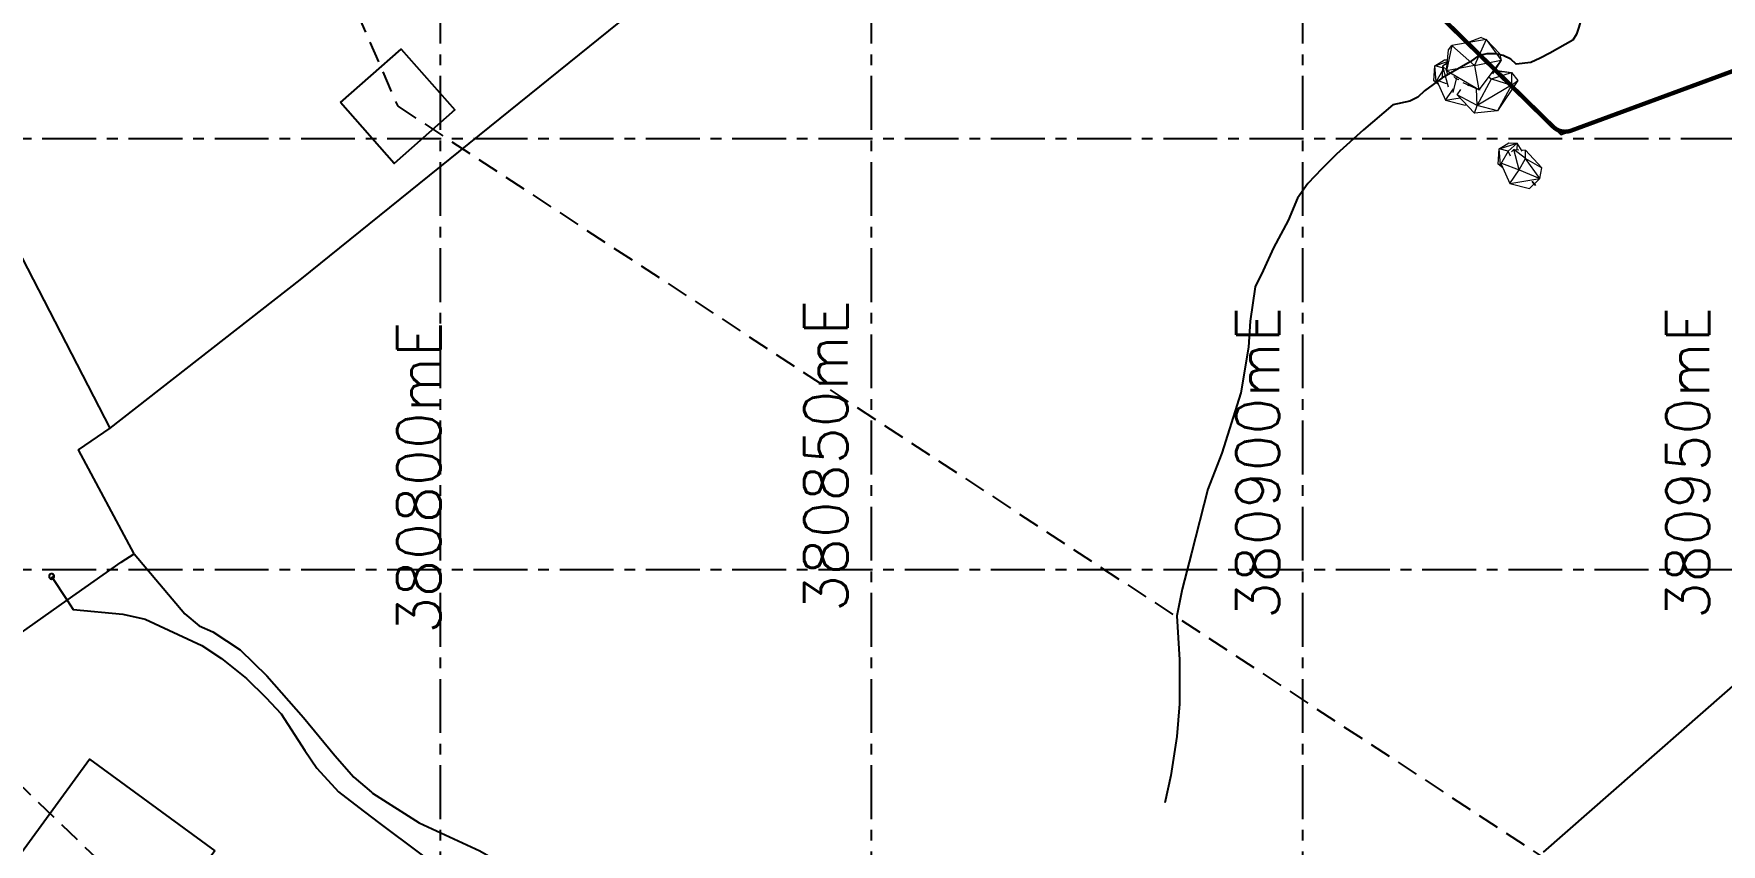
# Model space of a CAD drawing. Extents: x 380524 to 381571, y 430951 to 432014.
# Drawn here: x 380752.9 to 380948.5, y 431218.1 to 431312.2 of the extents above; entities that cross this region are included whole.
import ezdxf

# ---------------------------------------------------------------- set-up
doc = ezdxf.new("R2010")
doc.units = 0
doc.header["$LTSCALE"] = 5
doc.header["$MEASUREMENT"] = 0
doc.linetypes.add('CENTER', pattern=[2, 1.25, -0.25, 0.25, -0.25])
doc.linetypes.add('DASHED', pattern=[0.75, 0.5, -0.25])
doc.layers.get('0').update_dxf_attribs({"linetype": 'CONTINUOUS'})
for name, color, linetype in [('DRGTEXT', 4, 'CONTINUOUS'), ('G8010030', 8, 'CONTINUOUS'), ('G8010032', 8, 'DASHED'), ('G8010057', 8, 'CONTINUOUS'), ('G8010059', 4, 'CONTINUOUS'), ('G8010572', 8, 'CENTER'), ('permit boundary', 80, 'CONTINUOUS')]:
    doc.layers.add(name, color=color, linetype=linetype)
doc.styles.add('ROMANS', font='ROMANS.SHX')

# ---------------------------------------------------------------- blocks, each defined once
blk = doc.blocks.new('POINT')
blk.add_lwpolyline([(0.004128, 2.318056, 1), (0.004128, -2.301944, 1), (0.004128, 2.318056)], format="xyb")

msp = doc.modelspace()

# ---------------------------------------------------------------- linework, layer by layer
at = {"color": 7, "linetype": 'Continuous', "lineweight": 15}
for p, q in [((380917.3, 431310.8), (380916.66, 431307.86)), ((380916.91, 431310.29), (380917.3, 431310.8)), ((380921.25, 431311.51), (380917.3, 431310.8)), ((380917.3, 431310.8), (380919.9, 431308.46)), ((380920.67, 431311.71), (380919.16, 431311.14)), ((380921.25, 431311.51), (380919.9, 431308.46)), ((380920.67, 431311.71), (380921.25, 431311.51)), ((380921.25, 431311.51), (380923.01, 431309.08)), ((380922.81, 431309.85), (380921.25, 431311.51)), ((380915.31, 431308.45), (380916.44, 431309.15)), ((380915.31, 431308.45), (380916.77, 431308.93)), ((380916.75, 431308.74), (380916.19, 431308.39)), ((380916.44, 431309.15), (380916.79, 431309.14)), ((380916.66, 431307.86), (380916.91, 431310.29)), ((380919.9, 431308.46), (380923.01, 431309.08)), ((380923.01, 431309.08), (380920.41, 431305.66)), ((380923.01, 431309.08), (380922, 431307.51)), ((380922.81, 431309.85), (380923.01, 431309.08)), ((380915.21, 431306.68), (380915.31, 431308.45)), ((380916.19, 431308.22), (380915.31, 431308.45)), ((380915.48, 431306.62), (380915.31, 431308.45)), ((380916.19, 431307.89), (380915.48, 431306.62)), ((380915.59, 431306.79), (380916.63, 431306.4)), ((380916.19, 431308.39), (380916.18, 431307.05)), ((380916.75, 431308.7), (380916.19, 431308.39)), ((380916.19, 431308.39), (380916.67, 431307.96)), ((380916.19, 431308.39), (380916.85, 431306.02)), ((380919.9, 431308.46), (380916.66, 431307.86)), ((380920.41, 431305.66), (380916.66, 431307.86)), ((380916.66, 431307.86), (380916.76, 431307.5)), ((380917.8, 431306.94), (380917.41, 431305.34)), ((380917.51, 431307.2), (380917.8, 431306.94)), ((380917.84, 431307.04), (380917.8, 431306.94)), ((380917.8, 431306.94), (380917.91, 431306.99)), ((380917.8, 431306.94), (380918.1, 431306.86)), ((380919.9, 431308.46), (380920.41, 431305.66)), ((380920.23, 431303.82), (380921.87, 431306.92)), ((380921.58, 431307.11), (380921.87, 431306.92)), ((380921.87, 431306.92), (380924.2, 431307.65)), ((380921.87, 431306.92), (380924.21, 431306.19)), ((380922.23, 431307.87), (380924.2, 431307.65)), ((380922.28, 431307.95), (380924.2, 431307.65)), ((380924.2, 431307.65), (380924.21, 431306.19)), ((380924.2, 431307.65), (380924.92, 431306.72)), ((380915.48, 431306.62), (380915.21, 431306.68)), ((380915.73, 431306.28), (380915.21, 431306.68)), ((380915.59, 431306.6), (380915.48, 431306.62)), ((380915.48, 431306.62), (380915.65, 431306.47)), ((380915.55, 431306.69), (380916.57, 431304.44)), ((380916.57, 431304.44), (380917.46, 431305.75)), ((380917.92, 431305.08), (380918.34, 431305.68)), ((380920.23, 431303.82), (380917.92, 431305.08)), ((380919.91, 431302.96), (380917.92, 431305.08)), ((380920.41, 431305.66), (380918.61, 431306.47)), ((380919.16, 431306.13), (380919.23, 431306.19)), ((380920.23, 431303.82), (380920.14, 431305.78)), ((380924.21, 431306.19), (380920.23, 431303.82)), ((380920.41, 431305.66), (380920.56, 431305.7)), ((380924.92, 431306.72), (380922.59, 431303.2)), ((380924.21, 431306.19), (380922.59, 431303.2)), ((380924.21, 431306.19), (380924.92, 431306.72)), ((380916.57, 431304.44), (380918.26, 431304.73)), ((380916.57, 431304.44), (380918.84, 431303.88)), ((380918.84, 431303.88), (380918.95, 431303.98)), ((380919.91, 431302.96), (380920.23, 431303.82)), ((380922.59, 431303.2), (380919.91, 431302.96)), ((380922.59, 431303.2), (380920.23, 431303.82)), ((380922.77, 431298.79), (380923.9, 431299.49)), ((380922.77, 431298.79), (380924.87, 431299.48)), ((380924.87, 431299.48), (380923.81, 431298.53)), ((380923.9, 431299.49), (380924.87, 431299.48)), ((380924.87, 431299.48), (380924.82, 431298.71)), ((380925.45, 431298.54), (380924.87, 431299.48)), ((380922.67, 431297.03), (380922.77, 431298.79)), ((380923.19, 431296.62), (380922.67, 431297.03)), ((380922.93, 431296.97), (380922.67, 431297.03)), ((380922.93, 431296.97), (380922.77, 431298.79)), ((380923.81, 431298.53), (380922.77, 431298.79)), ((380923.81, 431298.53), (380922.93, 431296.97)), ((380923, 431297.04), (380924.03, 431294.79)), ((380923.05, 431297.14), (380925.1, 431296.36)), ((380924.08, 431297.95), (380923.81, 431298.53)), ((380924.46, 431298.73), (380924.19, 431298.46)), ((380925.1, 431296.36), (380924.46, 431298.73)), ((380925.81, 431297.7), (380924.46, 431298.73)), ((380924.46, 431298.73), (380925.06, 431298.7)), ((380925.1, 431296.36), (380925.81, 431297.7)), ((380925.36, 431298.68), (380925.81, 431298.66)), ((380925.81, 431297.7), (380925.81, 431298.66)), ((380925.81, 431298.66), (380927.73, 431296.62)), ((380927.49, 431295.37), (380925.81, 431297.7)), ((380925.81, 431297.7), (380927.73, 431296.62)), ((380923.04, 431296.95), (380922.93, 431296.97)), ((380922.93, 431296.97), (380923.1, 431296.81)), ((380924.03, 431294.79), (380925.1, 431296.36)), ((380924.03, 431294.79), (380927.49, 431295.37)), ((380925.1, 431296.36), (380927.49, 431295.37)), ((380926.86, 431294.76), (380927.49, 431295.37)), ((380927.49, 431295.37), (380927.73, 431296.62)), ((380924.03, 431294.79), (380926.3, 431294.22)), ((380926.3, 431294.22), (380926.82, 431294.73)), ((380926.56, 431295), (380926.95, 431294.59)), ((380926.95, 431294.59), (380926.57, 431295)), ((380926.95, 431294.59), (380926.6, 431295)), ((380926.98, 431294.63), (380926.62, 431295.01)), ((380926.95, 431294.59), (380926.98, 431294.63)), ((380927.01, 431294.57), (380926.95, 431294.59)), ((380927.01, 431294.57), (380926.98, 431294.63))]:
    msp.add_line(p, q, dxfattribs=at)
at = {"layer": 'G8010030'}
for points in [[(380761.73, 431266.39), (380783.76, 431283.6), (380825.35, 431317.22), (380843.7, 431332.4), (380872.11, 431357.35)], [(380872.49, 431357.15), (380901.83, 431328.02), (380911.93, 431318.22), (380920.65, 431309.67)], [(380761.73, 431266.39), (380731.13, 431325.68), (380705.42, 431307.38), (380678.68, 431285.64), (380677, 431284.21), (380671.86, 431279.75), (380670.19, 431278.31), (380664.4, 431273.11), (380663.24, 431271.76), (380659.99, 431268.01), (380653.59, 431259.01), (380652.88, 431257.82), (380650.36, 431253.57)], [(380920.65, 431309.67), (380922.05, 431308.3), (380929.93, 431300.48), (380965.24, 431313.5), (380996.99, 431278.08)], [(380788.42, 431304.17), (380795.46, 431310.39), (380801.68, 431303.34), (380794.64, 431297.12), (380788.42, 431304.17)], [(380927.9, 431217.2), (380957.1, 431242.8), (380977.6, 431260.9), (380993.9, 431275.5), (380996.99, 431278.08)], [(380764.48, 431251.79), (380758.05, 431263.88), (380761.73, 431266.39)], [(380756.72, 431246.42), (380762.98, 431250.84), (380764.48, 431251.79)], [(380764.48, 431251.79), (380770.36, 431244.86), (380772.05, 431243.44), (380773.61, 431242.74), (380776.78, 431240.66), (380779.86, 431237.65), (380784.12, 431232.82), (380787.78, 431228.4), (380789.95, 431225.9), (380792.02, 431224.15), (380792.15, 431224.05), (380797.55, 431220.59), (380804.59, 431217.33), (380811.58, 431213.33), (380816.66, 431210.79), (380820.16, 431209.04), (380823.86, 431207.5), (380831.54, 431205.21), (380837.7, 431204), (380840.55, 431203.34)], [(380715.21, 431218.9), (380720.19, 431222.31), (380746.74, 431239.39), (380756.72, 431246.42)], [(380773.85, 431217.33), (380763.22, 431202.8), (380748.69, 431213.43), (380759.32, 431227.96), (380773.85, 431217.33)]]:
    msp.add_lwpolyline(points, dxfattribs=at)
at = {"layer": 'G8010032'}
for points in [[(380666.41, 431600.15), (380795.05, 431303.75)], [(380523.84, 431444.15), (380761.27, 431215.38)], [(380795.05, 431303.75), (381000, 431169.25), (381069.03, 431123.96)]]:
    msp.add_lwpolyline(points, dxfattribs=at)
at = {"layer": 'G8010059'}
for points in [[(380932.23, 431314.82), (380932.23, 431313.72), (380932.03, 431312.92), (380931.73, 431312.12), (380931.33, 431311.42), (380928.63, 431309.92), (380927.53, 431309.32), (380926.43, 431308.82), (380924.73, 431308.62), (380924.13, 431309.22), (380923.23, 431309.62), (380922.33, 431309.82), (380921.33, 431309.82), (380920.65, 431309.67)], [(380920.65, 431309.67), (380920.43, 431309.62), (380919.43, 431308.92), (380916.13, 431307.02), (380914.13, 431305.52), (380913.33, 431304.82), (380912.43, 431304.32), (380910.43, 431303.92), (380907.03, 431301.02), (380903.9, 431298.2), (380902.2, 431296.5), (380900.6, 431294.8), (380899.4, 431293.1), (380898.3, 431290.5), (380896.6, 431287.3), (380895.4, 431284.7), (380894.5, 431282.8), (380893.9, 431278.8), (380893.7, 431275.8), (380892.8, 431270.5), (380890.6, 431263.5), (380889, 431259.3), (380887.1, 431251.9), (380886, 431247.7), (380885.4, 431244.6), (380885.7, 431239.5), (380885.7, 431234.4), (380885.4, 431230.6), (380884.7, 431226.1), (380884, 431222.9)], [(380754.92, 431249.18), (380756.72, 431246.42)], [(380756.72, 431246.42), (380757.42, 431245.34), (380763.19, 431244.82), (380765.77, 431244.24), (380772.36, 431241.16), (380774.61, 431239.66), (380777.53, 431237.32), (380779.78, 431235.15), (380781.53, 431233.23), (380784.28, 431228.98), (380785.67, 431226.95), (380788.17, 431224.2), (380790.56, 431222.37), (380792.83, 431220.62), (380802.81, 431213.15), (380807.03, 431210.17), (380810.94, 431207.71), (380816.99, 431204.54)]]:
    msp.add_lwpolyline(points, dxfattribs=at)
at = {"layer": 'G8010572', "flags": 128}
for points in [[(380800, 430951.02), (380800, 431973.67)], [(380850, 430951.02), (380850, 431973.67)], [(380900, 430951.02), (380900, 431973.67)], [(380523.84, 431300), (381478.62, 431300)], [(380523.84, 431250), (381478.62, 431250)]]:
    msp.add_lwpolyline(points, dxfattribs=at)
at = {"layer": 'permit boundary', "const_width": 0.5, "flags": 128}
msp.add_lwpolyline([(381053.33, 431316.07), (381026.08, 431291.3), (380998.43, 431279.05, -0.374477), (380995.83, 431279.38), (380965.24, 431313.5), (380931.12, 431300.92, -0.289883), (380929.03, 431301.37), (380902.93, 431326.95), (380872.49, 431357.15), (380880.87, 431364.62), (380866.28, 431385.7), (380878.18, 431410.54), (380876.48, 431427.29), (380875.82, 431432.73), (380844.53, 431524.08)], format="xyb", dxfattribs=at)

# ---------------------------------------------------------------- block references
at = {"layer": 'G8010057', "xscale": 0.13, "yscale": 0.13, "rotation": 34.60000000000001}
msp.add_blockref('POINT', (380754.92, 431249.18), dxfattribs=at)
at = {"layer": 'G8010057', "xscale": 0.13, "yscale": 0.13}
msp.add_blockref('POINT', (380754.92, 431249.18), dxfattribs=at)

# ---------------------------------------------------------------- texts
at = {"layer": 'DRGTEXT', "style": 'ROMANS'}
msp.add_text('380800mE', height=5, rotation=90, dxfattribs=at).set_placement((380800, 431242.52))
at = {"layer": 'DRGTEXT', "char_height": 5, "attachment_point": 1, "rotation": 90, "style": 'ROMANS'}
for s, insert in [('380850mE', (380842.2, 431245.05)), ('380900mE', (380892.28, 431244.22)), ('380950mE', (380942.14, 431244.22))]:
    msp.add_mtext(s, dxfattribs=dict(at, insert=insert))

doc.saveas('drawing.dxf')
